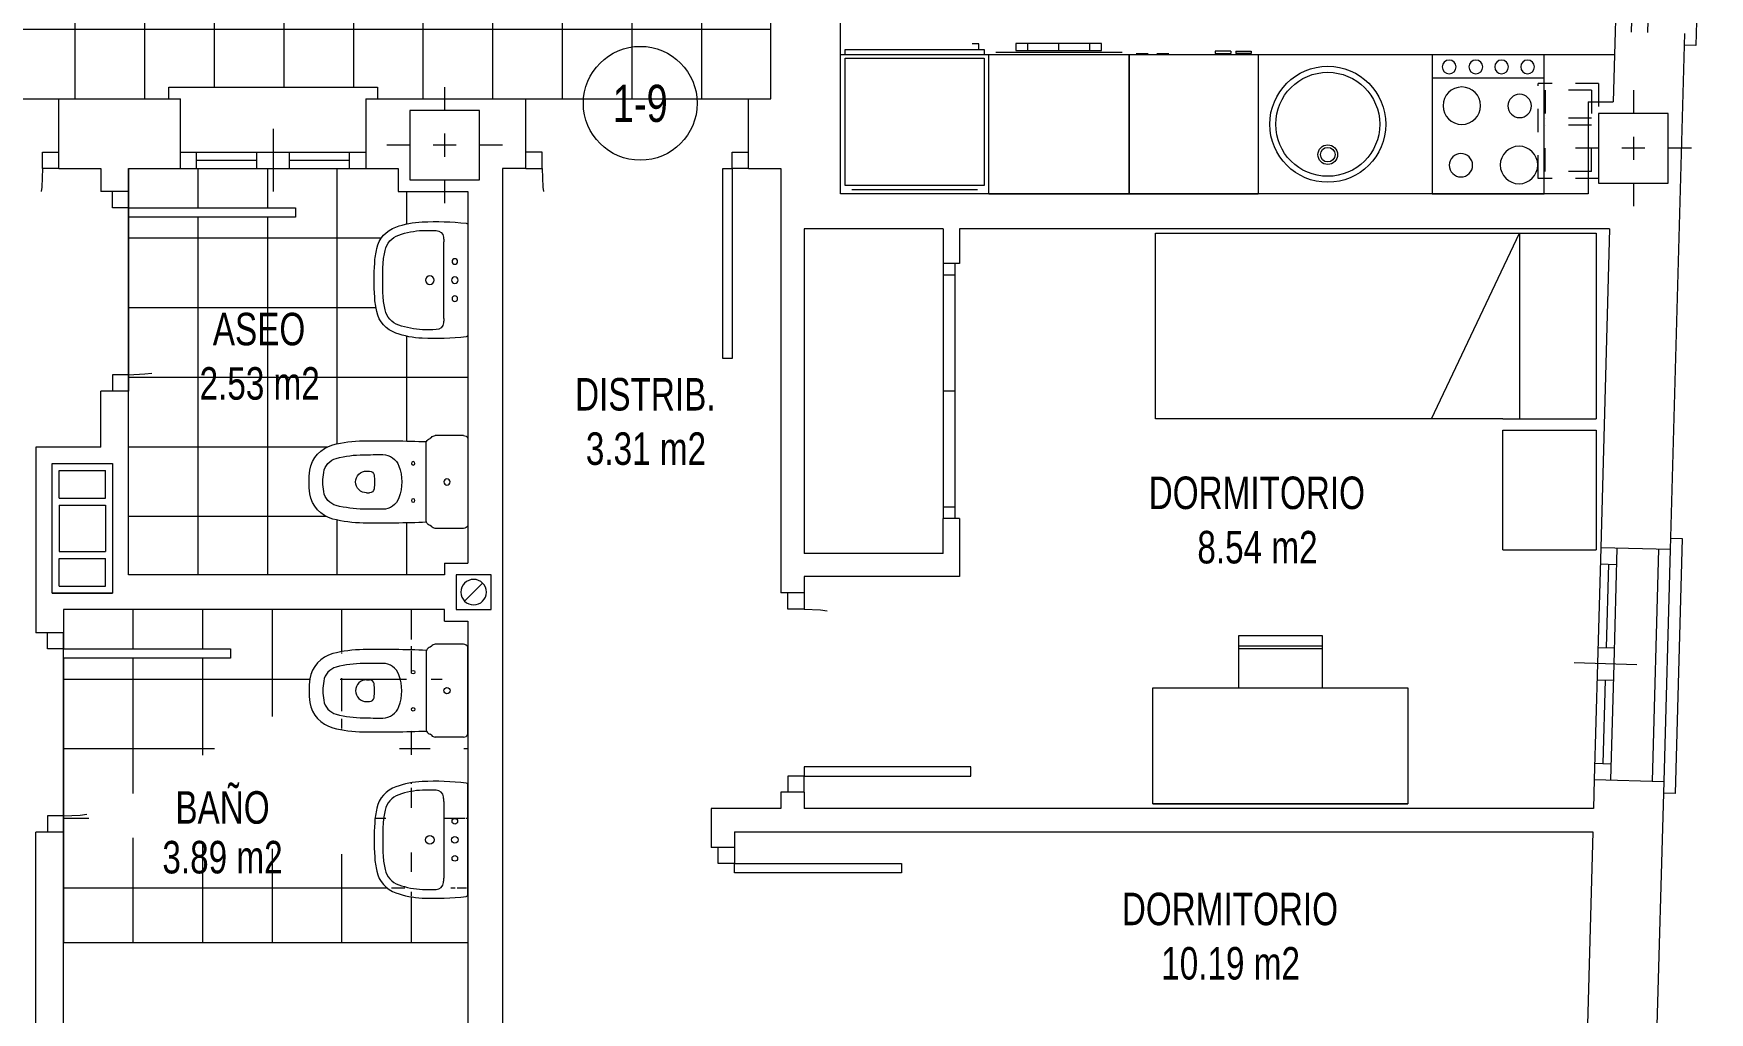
# Model space of a CAD drawing. Header units: millimetres. Extents: x 1426 to 1585, y -58 to 4.
# Drawn here: x 1519.79 to 1527.02, y -12.57 to -8.35 of the extents above; entities that cross this region are included whole.
import ezdxf
from ezdxf.enums import TextEntityAlignment as Align

# ---------------------------------------------------------------- set-up
doc = ezdxf.new("R2010")
doc.units = ezdxf.units.MM
doc.header["$LTSCALE"] = 0.35
for name, pattern in [('DASHDOT', [1, 0.5, -0.25, 0, -0.25]), ('HIDDEN', [0.375, 0.25, -0.125]), ('PUNTOS', [6.35, 0, -6.35])]:
    doc.linetypes.add(name, pattern=pattern)
for name, color, linetype, lineweight in [('BAJANTES', 9, 'Continuous', 0), ('BARRIDO_PUERTA', 251, 'PUNTOS', 0), ('CARPINTERIA', 4, 'Continuous', 0), ('COCINA', 7, 'Continuous', 0), ('ESCALERAS', 7, 'Continuous', 0), ('GRAFISMOS', 8, 'DASHDOT', 0), ('MOBILIARIO', 7, 'Continuous', 0), ('MUEBLES', 7, 'Continuous', 0), ('MUROS', 1, 'Continuous', 0), ('OCULTO', 11, 'HIDDEN', 0), ('PILARES', 7, 'Continuous', 0), ('SANITARIOS', 7, 'Continuous', 0), ('SHUNT', 9, 'Continuous', 0), ('SOLERIA', 251, 'Continuous', 0), ('SUPERFICIES', 2, 'Continuous', 0), ('TEXTOS', 3, 'Continuous', 0)]:
    doc.layers.add(name, color=color, linetype=linetype, lineweight=lineweight)
doc.styles.add('SWIS721 Lt', font='swisscl.ttf')

# ---------------------------------------------------------------- blocks, each defined once
blk = doc.blocks.new('SHUNT 41x26 OCULTO')
at = {"layer": 'OCULTO'}
for p, q in [((0, 0.2599999999999909), (0, 0)), ((0.4099999999999682, 0.2599999999996783), (0, 0.2599999999999909)), ((0.0300000000000864, 0.2300000000000182), (0.0300000000000864, 0.02999999999997272)), ((0.0300000000000864, 0.2300000000000182), (0.2300000000000182, 0.2300000000000182)), ((0.2300000000000182, 0.2300000000000182), (0.2300000000000182, 0.02999999999997272)), ((0.3799999999999955, 0.2299999999998477), (0.2599999999999909, 0.2299999999998477)), ((0.2599999999999909, 0.2299999999998477), (0.2599999999999909, 0.02999999999980218)), ((0.3799999999999955, 0.2299999999998477), (0.3799999999999955, 0.02999999999980218)), ((0.4099999999999682, 0.2599999999996783), (0.4099999999999966, -1.56319401867222e-13)), ((0, 0), (0.4099999999999966, -1.56319401867222e-13)), ((0.0300000000000864, 0.02999999999997272), (0.2300000000000182, 0.02999999999997272)), ((0.3799999999999955, 0.02999999999980218), (0.2599999999999909, 0.02999999999980218))]:
    blk.add_line(p, q, dxfattribs=at)
blk = doc.blocks.new('C FREGADERO1')
at = {"layer": 'SANITARIOS'}
for centre, radius in [((0, -0.2999968047433867), 0.2499999950000047), ((0, -0.2999968047433867), 0.2242263776581457), ((0, -0.1691363783693305), 0.04227118837031624), ((0, -0.1691363783693305), 0.03146018602145409)]:
    blk.add_circle(centre, radius, dxfattribs=at)
blk = doc.blocks.new('C FRIGORIFICO')
at = {"layer": 'COCINA'}
for p, q in [((0.6199999999985266, -0.03575461507762157), (0.01999999999861757, -0.03575461507762157)), ((0.01999999999861757, -0.03575461507762157), (0.01999999999861757, -0.5857546150778035)), ((0.591668803025641, -0.01719124852797904), (0.049155221874571, -0.01719124852752429)), ((0.6199999999985266, -0.5857546150778035), (0.6199999999985266, -0.03575461507762157)), ((0.6198687664023055, -0.599999999999909), (0.01961240309901768, -0.599999999999909)), ((0.01961240309901768, -0.599999999999909), (0.01961240309901768, -0.622828914227739)), ((0.01961240309901768, -0.622828914227739), (0.6198687664023055, -0.622828914227739)), ((0.01999999999861757, -0.5857546150778035), (0.6199999999985266, -0.5857546150778035)), ((0.5970402246211961, -0.6470007057637304), (0.5674974058456428, -0.6470007057637304)), ((0.5970402246211961, -0.622828914227739), (0.5970402246211961, -0.6470007057637304)), ((0.6198687664023055, -0.622828914227739), (0.6198687664023055, -0.599999999999909))]:
    blk.add_line(p, q, dxfattribs=at)
blk = doc.blocks.new('C LAVADORA')
at = {"layer": 'SANITARIOS'}
for p, q in [((-0.3025210084038008, 0), (-0.3025210084038008, -0.6000000000003638)), ((-0.3025210084033461, 0), (0.3025210084033461, 0)), ((0.3025210084033461, 0), (0.3025210084033461, -0.6000000000003638)), ((0.3025210084033461, -0.6000000000003638), (-0.3025210084033461, -0.6000000000003638)), ((0.2722689075631024, -0.6100840336134752), (-0.2722689075631024, -0.6100840336134752)), ((-0.1865546218486998, -0.6176470588234224), (0.1840336134450808, -0.6176470588234224)), ((-0.1865546218486998, -0.6478991596641208), (-0.1865546218486998, -0.6176470588234224)), ((0.1840336134450808, -0.6478991596641208), (-0.1865546218486998, -0.6478991596641208)), ((-0.1336134453781597, -0.6176470588234224), (-0.1336134453781597, -0.6478991596641208)), ((0, -0.6176470588234224), (0, -0.6478991596641208)), ((0.1310924369745408, -0.6478991596641208), (0.1310924369745408, -0.6176470588234224)), ((0.1840336134450808, -0.6176470588234224), (0.1840336134450808, -0.6478991596641208))]:
    blk.add_line(p, q, dxfattribs=at)
blk.add_lwpolyline([(0.1840336134450808, -0.6478991596641208), (-0.1865546218486998, -0.6478991596641208), (-0.1865546218486998, -0.6176470588234224), (0.1840336134450808, -0.6176470588234224), (0.1840336134450808, -0.6478991596641208)], dxfattribs=at)
blk = doc.blocks.new('C LAVAVAJILLAS')
at = {"layer": 'SANITARIOS'}
for p, q in [((-0.2784107946026779, -0.6000000000003638), (-0.2784107946026779, 0)), ((-0.2784107946026779, 0), (0.2784107946026779, 0)), ((0.2784107946031327, -0.6000000000003638), (0.2784107946031327, 0)), ((0.2784107946026779, -0.6000000000003638), (-0.2784107946026779, -0.6000000000003638)), ((-0.2478260869561382, -0.6053973013495124), (-0.1956521739130039, -0.6053973013495124)), ((-0.1587706146924575, -0.6053973013495124), (-0.1065967016488685, -0.6053973013495124)), ((0.09310344827599693, -0.6053973013495124), (0.1605697151426284, -0.6053973013495124)), ((0.09310344827599693, -0.6152923538234063), (0.09310344827599693, -0.6053973013495124)), ((0.1605697151426284, -0.6152923538234063), (0.09310344827599693, -0.6152923538234063)), ((0.1605697151426284, -0.6152923538234063), (0.1605697151426284, -0.6053973013495124)), ((0.248725637181451, -0.6053973013495124), (0.1821589205401324, -0.6053973013495124)), ((0.1821589205401324, -0.6152923538234063), (0.1821589205401324, -0.6053973013495124)), ((0.1821589205401324, -0.6152923538234063), (0.248725637181451, -0.6152923538234063)), ((0.248725637181451, -0.6152923538234063), (0.248725637181451, -0.6053973013495124))]:
    blk.add_line(p, q, dxfattribs=at)
blk = doc.blocks.new('C COCINA')
at = {"layer": 'COCINA'}
blk.add_line((0.241602562045955, -0.4992061427551562), (-0.2416025620464097, -0.4992061427551562), dxfattribs=at)
blk.add_lwpolyline([(0.241602562045955, -0.599999999999909), (-0.2416025620464097, -0.599999999999909), (-0.2416025620464097, 0), (0.241602562045955, 0)], close=True, dxfattribs=at)
for centre, radius in [((0.1333040751810586, -0.1246753765371977), 0.08079242269822089), ((-0.117076651763, -0.123541167833082), 0.05039692862239899), ((-0.1134664561068348, -0.380264500404337), 0.08079242269822089), ((0.1361538410769754, -0.3791302917002213), 0.05039692862239899), ((-0.1679590003532212, -0.5474320241692112), 0.02971582313937692), ((-0.05297168472679914, -0.5474320241692112), 0.02971582313937692), ((0.0581396539682828, -0.5474320241692112), 0.02971582313937692), ((0.1705429849735083, -0.5474320241692112), 0.02971582313937692)]:
    blk.add_circle(centre, radius, dxfattribs=at)
blk = doc.blocks.new('PILAR 30x30')
at = {"layer": 'GRAFISMOS', "ltscale": 0.5}
for p, q in [((0, 0.2499999999999858), (0, -0.2499999999999858)), ((0.2499999999999716, 0), (-0.25, 0))]:
    blk.add_line(p, q, dxfattribs=at)
at = {"layer": 'PILARES'}
blk.add_lwpolyline([(0.1499999999999773, -0.1500000000000021), (0.1499999999999773, 0.149999999999995), (-0.1500000000000057, 0.149999999999995), (-0.1500000000000057, -0.1500000000000021)], close=True, dxfattribs=at)
blk = doc.blocks.new('A$C7B596D43')
at = {"layer": 'MUEBLES'}
for p, q in [((-1.419790294221457e-07, 1.498506282077116), (-1.419790294221457e-07, 1.899999949663197)), ((0.5157371351176607, 1.899999949663197), (-1.419790010004363e-07, 1.899999949663197)), ((0.5157371351176607, 1.498506282077116), (0.5157371351176607, 1.899999949663197)), ((0.5640066828195813, 1.498506282077102), (0.5640066828195813, 1.899999949663183)), ((1.364006682819593, 1.899999949663197), (0.5640066828195813, 1.899999949663183)), ((1.364006682819593, -5.03368084991962e-08), (1.364006682819593, 1.899999949663197)), ((1.364006682819593, 1.569999949663185), (0.5640066828195813, 1.569999949663185)), ((0.5640066828195813, 1.189999949663189), (1.364006682819593, 1.569999949663185)), ((-1.419790294221457e-07, 1.498506282077116), (0.5157371351176607, 1.498506282077116)), ((0.5640066828195813, 1.498506282077102), (0.5640066828195813, -5.03368084991962e-08)), ((0.5640066828195813, -5.03368084991962e-08), (1.364006682819593, -5.03368084991962e-08))]:
    blk.add_line(p, q, dxfattribs=at)
blk = doc.blocks.new('S INODORO1')
at = {"layer": 'SANITARIOS'}
for p, q in [((0.1882334308126161, 0), (-0.1882334308126303, 0)), ((-0.1999999999999886, -0.01822664579822231), (-0.1999999999999886, -0.1409999999999627)), ((0.1999999999999886, -0.01822664579822231), (0.1999999999999886, -0.1409999999999627)), ((-0.1918808964199457, -0.156575817573966), (-0.1880054885781419, -0.1619811544979335)), ((-0.163999997858383, -0.17999999999995), (0.1639999999999873, -0.17999999999995)), ((0.1918808985615499, -0.156575817573966), (0.1880054907197461, -0.1619811544979335)), ((-0.04699999999999704, -0.4369999973025642), (-0.04699999999999704, -0.4242945784064887)), ((0.04699999999999704, -0.4369999973025642), (0.04699999999999704, -0.4242945784064887))]:
    blk.add_line(p, q, dxfattribs=at)
blk.add_lwpolyline([(0.1177193807845924, -0.3673107612016917, 0.3145851973718788), (0.0683515056235251, -0.2970423673297677)], format="xyb", dxfattribs=at)
for centre, radius in [((0, -0.09000000000003183), 0.0135), ((0, -0.09000000000003183), 0.0135), ((-0.0800000000000125, -0.23599999999999), 0.0075), ((0.0800000000000125, -0.23599999999999), 0.0075)]:
    blk.add_circle(centre, radius, dxfattribs=at)
for centre, radius, start, end in [((0.1800000000000068, -0.01822664579822231), 0.02, 0, 65.69011829601511), ((-0.1800000000000068, -0.01822664579822231), 0.02, 114.3098817039974, 180), ((-0.1810000000000116, -0.1409999999999627), 0.019, 180, 235.0627641955378), ((0.1810000021416158, -0.1409999999999627), 0.019, 304.9372358044623, 0), ((-0.1639999999999873, -0.1549999999999727), 0.025, 196.2152195323952, 246.6223783547732), ((5.322258117191922, -0.382957534321692), 5.5, 177.8638331676418, 180.7094562231261), ((-0.163999997858383, -0.1549999999999727), 0.025, 246.6223783547732, 270.000004908241), ((0.1639999999999873, -0.1549999999999727), 0.025, 269.999995091759, 293.3776216452268), ((0.1640000021415915, -0.1549999999999727), 0.025, 293.3776216452268, 343.7847804676048), ((-5.322258117191922, -0.3829575343216884), 5.5, 359.2905437768738, 2.136166832358183), ((0, -0.4850000000000136), 0.2, 70.01601159542828, 109.9839884045838), ((-0.04271969101469608, -0.3675264795811017), 0.075, 109.9839884045838, 179.8352030700626), ((5.322258117191922, -0.382957534321692), 5.44, 179.8352030700626, 180.7094562231265), ((-0.02700000000001523, -0.4242945784064887), 0.02, 99.71514937207024, 180), ((0, -0.5819999999999936), 0.18, 80.2848506279215, 99.71514937207024), ((0.02700000000001523, -0.4242945784064887), 0.02, 1.017777498068325e-13, 80.28485062792974), ((-5.322258117191922, -0.3829575343216884), 5.44, 359.2905437768735, 0.1647969299373794), ((0.3726375855731305, -0.4442485856892517), 0.55, 180.7094562231261, 194.5394939202496), ((0.3726375855731305, -0.4442485856892517), 0.49, 180.7094562231265, 194.5394939202496), ((0, -0.4370000000000118), 0.047, 179.999996711712, 270), ((0, -0.4370000000000118), 0.047, 270, 3.288288058078042e-06), ((-0.3726375855731305, -0.4442485856892517), 0.49, 345.4605060797502, 359.2905437768735), ((-0.3726375855731305, -0.4442485856892517), 0.55, 345.4605021030711, 359.2905437768738), ((-0.03003993384598402, -0.5486842853060807), 0.074, 194.5394815747347, 261.1838169393084), ((0.03003993384598402, -0.5486842853060807), 0.074, 278.8161830606915, 345.4605184252652), ((-0.03003993384598402, -0.5486842853060807), 0.134, 194.5394815747347, 261.1838169393084), ((0, -0.3550000000000182), 0.27, 261.1838164021437, 278.8161839650988), ((0.03003993384598402, -0.5486842853060807), 0.134, 278.8161830606915, 345.4605021030711), ((0, -0.3550000000000182), 0.33, 261.1838164021437, 278.816183965098)]:
    blk.add_arc(centre, radius, start, end, dxfattribs=at)
blk = doc.blocks.new('S LAVABO1')
at = {"layer": 'SANITARIOS'}
for p, q in [((0.2960817150196817, 0), (-0.2960817150196817, 0)), ((-0.2065305105095376, -0.1299999999999955), (0.206530511432959, -0.1299999999999955))]:
    blk.add_line(p, q, dxfattribs=at)
for centre, radius in [((-0.1000000000000227, -0.07000000000005002), 0.015), ((0, -0.07000000000005002), 0.0175), ((0.1000000000000227, -0.07000000000005002), 0.015), ((0, -0.2050000000000409), 0.023)]:
    blk.add_circle(centre, radius, dxfattribs=at)
for centre, radius, start, end in [((-0.2960817150196817, -0.009999999999990905), 0.01, 90, 173.6261614113595), ((0.2960817150196817, -0.009999999999990905), 0.01, 6.373838588640401, 90), ((1.184708166736641, -0.1754125934993453), 1.5, 173.6261614113596, 182.6930360595679), ((-1.184708166736641, -0.1754125934993453), 1.5, 357.3069639404321, 6.3738385886403), ((1.186135394913322, -0.2209411878851597), 1.454, 178.0233761962638, 180.8979986071595), ((-0.2269999999999754, -0.1710000000000491), 0.04, 95.59371676879408, 179.6994568863144), ((-0.2065305105095376, -0.3799999999999955), 0.25, 90.00000021162609, 95.59371676879408), ((0.2065305105095376, -0.3799999999999955), 0.25, 84.4062832312059, 89.99999978837394), ((0.2269999999999754, -0.1710000000000491), 0.04, 0.3005431136856259, 84.4062832312059), ((-1.186135394913322, -0.2209411878851597), 1.454, 359.1020013928405, 1.97662380373624), ((0.18581257366111, -0.2223976351006058), 0.5, 182.6930360595679, 199.340620271271), ((0.18581257366111, -0.2223976351006058), 0.454, 182.6930360595679, 199.340620271271), ((-0.18581257366111, -0.2223976351006058), 0.454, 340.659379728729, 357.3069639404321), ((-0.18581257366111, -0.2223976351006058), 0.5, 340.659379728729, 357.3069639404321), ((-0.1349999999999909, -0.3350000000000364), 0.16, 199.34062003409, 257.4428701847792), ((-0.1349999999999909, -0.3350000000000364), 0.114, 199.34062003409, 257.4428701847792), ((-0.06107958876236808, -0.003132898885041868), 0.454, 257.4428701847792, 266.4982176842357), ((0.06107958876236808, -0.003132898885041868), 0.454, 273.5017823157644, 282.5571298152208), ((0.1349999999999909, -0.3350000000000364), 0.114, 282.5571298152208, 340.6593799659099), ((0.1349999999999909, -0.3350000000000364), 0.16, 282.5571298152208, 340.6593799659099), ((-0.06107958876236808, -0.003132898885041868), 0.5, 257.4428701847792, 266.4982176842357), ((0, 0.9950000000000045), 1.5, 266.4982176842357, 273.5017823157644), ((0, 0.9950000000000045), 1.454, 266.4982176842357, 273.5017823157644), ((0.06107958876236808, -0.003132898885041868), 0.5, 273.5017823157644, 282.5571298152208)]:
    blk.add_arc(centre, radius, start, end, dxfattribs=at)
blk = doc.blocks.new('SHUNT 56x21')
at = {"layer": 'SHUNT'}
for p, q in [((0, 0.2599999999999909), (0, 0)), ((0.5599999999999454, 0.2599999999996783), (0, 0.2599999999999909)), ((0.1500000000000909, 0.2300000000000182), (0.0300000000000864, 0.2300000000000182)), ((0.0300000000000864, 0.2300000000000182), (0.0300000000000864, 0.02999999999997272)), ((0.1500000000000909, 0.2300000000000182), (0.1500000000000909, 0.02999999999997272)), ((0.1800000000000637, 0.2300000000000182), (0.1800000000000637, 0.02999999999997272)), ((0.1800000000000637, 0.2300000000000182), (0.3799999999999955, 0.2300000000000182)), ((0.3799999999999955, 0.2300000000000182), (0.3799999999999955, 0.02999999999997272)), ((0.5299999999999727, 0.2299999999998477), (0.4099999999999682, 0.2299999999998477)), ((0.4099999999999682, 0.2299999999998477), (0.4099999999999682, 0.02999999999980218)), ((0.5299999999999727, 0.2299999999998477), (0.5299999999999727, 0.02999999999980218)), ((0.5599999999999454, 0.2599999999996783), (0.5599999999999739, -1.56319401867222e-13)), ((0, 0), (0.5599999999999739, -1.56319401867222e-13)), ((0.1500000000000909, 0.02999999999997272), (0.0300000000000864, 0.02999999999997272)), ((0.1800000000000637, 0.02999999999997272), (0.3799999999999955, 0.02999999999997272)), ((0.5299999999999727, 0.02999999999980218), (0.4099999999999682, 0.02999999999980218))]:
    blk.add_line(p, q, dxfattribs=at)
blk = doc.blocks.new('bajante')
at = {"layer": 'BAJANTES'}
blk.add_line((-0.03889087296533944, -0.03889087296518312), (0.03889087296511207, 0.03889087296535365), dxfattribs=at)
blk.add_circle((0, 0), 0.055, dxfattribs=at)
blk = doc.blocks.new('mes')
at = {"layer": 'MUEBLES'}
for p, q in [((-0.1800000000000637, 0.5200000000000387), (-0.1800000000000637, 0.7460000000001514)), ((-0.1800000000000637, 0.7460000000001514), (0.1800000000000637, 0.7460000000001514)), ((0.1800000000000637, 0.7460000000001514), (0.1800000000000637, 0.5200000000000387)), ((-0.1800000000000637, 0.6880000000001587), (-0.1800000000000637, 0.7019999999998277)), ((-0.1800000000000637, 0.7019999999998277), (0.1800000000000637, 0.7019999999998277)), ((0.1800000000000637, 0.6880000000001587), (-0.1800000000000637, 0.6880000000001587)), ((-0.5500000000000114, 0.5199999999999818), (0.5500000000000114, 0.5199999999999818)), ((-0.5500000000000114, 0.01999999999998181), (-0.5500000000000114, 0.5199999999999818)), ((0.5500000000000114, 0.5199999999999818), (0.5500000000000114, 0.01999999999998181)), ((0.5500000000000114, 0.01999999999998181), (-0.5500000000000114, 0.01999999999998181)), ((-0.5500000000000114, 0.01999999999998181), (0.5500000000000114, 0.01999999999998181))]:
    blk.add_line(p, q, dxfattribs=at)
blk = doc.blocks.new('C P082')
at = {"layer": 'BARRIDO_PUERTA'}
blk.add_arc((0.07000000000016371, 0), 0.8200000000001637, 2.605510395054913e-11, 87.20397430368445, dxfattribs=at)
at = {"layer": 'CARPINTERIA'}
for p, q in [((0.07000000000016371, 0.8190238091779065), (0.1100000000005821, 0.8190238091779065)), ((0.07000000000016371, 0), (0.07000000000016371, 0.8190238091779065)), ((0.1100000000005821, 0.8190238091779065), (0.1100000000005821, 0)), ((0, 0), (0.07000000000016371, 0)), ((0.1100000000005821, 0), (0.07000000000016371, 0)), ((0.07000000000016371, 0), (0.07000000000016371, -0.07000000000016371)), ((0.8900000000003274, 0), (0.8900000000003274, -0.07000000000016371)), ((0.9600000000004911, -9.094947017729282e-13), (0.8900000000003274, 0)), ((0.07000000000016371, -0.07000000000016371), (0, -0.07000000000016371)), ((0.8900000000003274, -0.07000000000016371), (0.9600000000004911, -0.07000000000061846))]:
    blk.add_line(p, q, dxfattribs=at)
blk = doc.blocks.new('C P072')
at = {"layer": 'BARRIDO_PUERTA'}
blk.add_arc((0.06790447680714351, -0.0008679941265654634), 0.722096044878664, 0.06887229536583446, 86.65797362140653, dxfattribs=at)
at = {"layer": 'CARPINTERIA'}
for p, q in [((0.07000000000016371, 0.7200000000002547), (0.1100000000005821, 0.7200000000002547)), ((0.07000000000016371, 0), (0.07000000000016371, 0.7200000000002547)), ((0.1100000000005821, 0.7200000000002547), (0.1100000000005821, 0)), ((0, 0), (0.07000000000016371, 0)), ((0.1100000000005821, 0), (0.07000000000016371, 0)), ((0.07000000000016371, 0), (0.07000000000016371, -0.07000000000016371)), ((0.7900000000004184, 0), (0.7900000000004184, -0.07000000000016371)), ((0.8600000000005821, -9.094947017729282e-13), (0.7900000000004184, 0)), ((0.07000000000016371, -0.07000000000016371), (0, -0.07000000000016371)), ((0.7900000000004184, -0.07000000000016371), (0.8600000000005821, -0.07000000000061846))]:
    blk.add_line(p, q, dxfattribs=at)
blk = doc.blocks.new('C VA080')
at = {"layer": 'CARPINTERIA'}
for p, q in [((0.4000000000000909, -0.1700000000000728), (0.4000000000000909, 0.09999999999854481)), ((0.4000000000005457, 0), (0, 0)), ((0.07000000000061846, 0), (0.07000000000061846, -0.07000000000016371)), ((0.3300000000008367, 0), (0.3300000000008367, -0.07000000000016371)), ((0.8000000000001819, 4.547473508864641e-13), (0.4000000000000909, 0)), ((0.4700000000007094, 0), (0.4700000000007094, -0.07000000000016371)), ((0.7300000000004729, 4.547473508864641e-13), (0.7300000000004729, -0.06999999999970896)), ((0.4000000000005457, -0.07000000000016371), (0, -0.07000000000016371)), ((0.3300000000008367, -0.03500000000030923), (0.07000000000061846, -0.03500000000030923)), ((0.8000000000001819, -0.06999999999970896), (0.4000000000000909, -0.07000000000016371)), ((0.7300000000004729, -0.03499999999985448), (0.4700000000007094, -0.03500000000030923)), ((-0.0499999999992724, -0.3500000000003638), (-0.0499999999992724, -0.3000000000001819)), ((0.8500000000003638, -0.3499999999999091), (-0.0499999999992724, -0.3500000000003638)), ((0.8500000000003638, -0.2999999999997272), (0.8500000000003638, -0.3499999999999091))]:
    blk.add_line(p, q, dxfattribs=at)
blk = doc.blocks.new('ARMARIO 2H')
at = {"layer": 'CARPINTERIA'}
for p, q in [((0, 0.04999999999999716), (1.099999999999909, 0.04999999999999716)), ((0, 0), (1.099999999999909, 0)), ((0.04999999999995453, 0.04999999999999716), (0.04999999999995453, 0)), ((0.5499999999999545, 0.04999999999999716), (0.5499999999999545, 0)), ((1.049999999999955, 0.04999999999999716), (1.049999999999955, 0))]:
    blk.add_line(p, q, dxfattribs=at)
blk = doc.blocks.new('C VA100')
at = {"layer": 'CARPINTERIA'}
for p, q in [((0.5, -0.1700000000000728), (0.5, 0.09999999999854481)), ((0.5000000000004547, 0), (0, 0)), ((0.07000000000061846, 0), (0.07000000000061846, -0.07000000000016371)), ((0.4300000000007458, 0), (0.4300000000007458, -0.07000000000016371)), ((1, 4.547473508864641e-13), (0.5, 0)), ((0.5700000000006185, 0), (0.5700000000006185, -0.07000000000016371)), ((0.930000000000291, 4.547473508864641e-13), (0.930000000000291, -0.06999999999970896)), ((0.5000000000004547, -0.07000000000016371), (0, -0.07000000000016371)), ((0.4300000000007458, -0.03500000000030923), (0.07000000000061846, -0.03500000000030923)), ((1, -0.06999999999970896), (0.5, -0.07000000000016371)), ((0.930000000000291, -0.03499999999985448), (0.5700000000006185, -0.03500000000030923)), ((-0.0499999999992724, -0.3500000000003638), (-0.0499999999992724, -0.3000000000001819)), ((1.050000000000182, -0.3499999999999091), (-0.0499999999992724, -0.3500000000003638)), ((1.050000000000182, -0.2999999999997272), (1.050000000000182, -0.3499999999999091))]:
    blk.add_line(p, q, dxfattribs=at)
blk = doc.blocks.new('C VC200')
at = {"layer": 'CARPINTERIA'}
for p, q in [((2, 0), (0, 0)), ((0.07000000000061846, 0), (0.07000000000061846, -0.07000000000016371)), ((0.9650000000015098, 0), (0.9650000000015098, -0.1400000000007822)), ((1.035000000001673, 0), (1.035000000001673, -0.1400000000003274)), ((2, -0.06999999999970896), (0, -0.07000000000016371)), ((0.9650000000015098, -0.03500000000030923), (0.07000000000061846, -0.03500000000030923)), ((1.930000000000291, -0.06999999999970896), (1.930000000000291, -0.1399999999998727)), ((2, -0.1399999999998727), (4.547473508864641e-13, -0.1400000000007822)), ((1.930000000000291, -0.1050000000000182), (1.035000000001673, -0.1050000000004729)), ((-0.0499999999992724, -0.3500000000003638), (-0.0499999999992724, -0.3000000000001819)), ((2.050000000000182, -0.3499999999999091), (-0.0499999999992724, -0.3500000000003638)), ((2.050000000000182, -0.2999999999997272), (2.050000000000182, -0.3499999999999091))]:
    blk.add_line(p, q, dxfattribs=at)

msp = doc.modelspace()

# ---------------------------------------------------------------- hatches: boundary and pattern name
at = {"layer": 'SOLERIA'}
h = msp.add_hatch(dxfattribs=at)
h.set_pattern_fill('ANSI37', color=256, scale=2.403, angle=45, style=0)
h.set_pattern_definition([(90, (1505.251627080655, -8.035488163223626), (-0.300375, 5.551115123125783e-17), []), (180, (1505.251627080655, -8.035488163223626), (-5.551115123125783e-17, -0.300375), [])])
h.paths.add_polyline_path([(1487.531945372246, -7.435495883619531), (1487.531945372247, -8.635480442827706), (1489.229036608198, -8.63548044282772), (1489.229036608198, -8.58548044283247), (1490.129036608198, -8.585480442832456), (1490.129036608198, -8.635480442832637), (1492.92120475327, -8.635480442832552), (1492.92120475327, -8.58548044283237), (1494.121204753269, -8.585480442832853), (1494.121204753269, -8.63548044282772), (1494.632025327117, -8.635480442827664), (1494.632025327117, -8.585480442832853), (1495.832025327116, -8.58548044283237), (1495.832025327116, -8.635480442832552), (1499.977429952553, -8.635480442830122), (1499.977429952553, -8.58548044282994), (1501.177429952552, -8.585480442829457), (1501.177429952552, -8.635480442827124), (1503.796216793732, -8.635480442828076), (1503.796216793732, -8.58548044283237), (1504.996216793731, -8.585480442832853), (1504.996216793731, -8.63548044282772), (1505.507037367579, -8.635480442827664), (1505.507037367579, -8.585480442832853), (1506.707037367578, -8.58548044283237), (1506.707037367578, -8.635480442828076), (1509.325824208758, -8.635481567552212), (1509.325824208758, -8.58548156755203), (1510.525824208757, -8.585481567552513), (1510.525824208757, -8.635480442827706), (1514.671222569361, -8.635480442832552), (1514.671222569361, -8.58548044283237), (1515.87122256936, -8.585480442832853), (1515.87122256936, -8.635480442833035), (1516.382043143208, -8.635480442833035), (1516.382043143208, -8.585480442832853), (1517.582043143207, -8.58548044283237), (1517.582043143207, -8.635480442832552), (1520.374217553114, -8.635480442832637), (1520.374217553114, -8.585480442832456), (1521.274217553114, -8.58548044283247), (1521.274217553114, -8.63548044282772), (1522.971308789065, -8.635480442827706), (1522.971308789066, -7.435495883619545), (1513.552049405238, -7.435495883619161), (1513.552049410286, -7.345495874816415), (1511.352049492781, -7.345495874815377), (1511.352049329741, -4.385495883619235), (1510.102049590693, -4.385495883619264), (1510.102049590693, -7.435495883618948), (1500.401204570619, -7.435495883618948), (1500.401204570619, -4.385495883619477), (1499.201204720261, -4.385496045579039), (1499.201204758632, -6.245496042230762), (1496.951204753269, -6.245496072689981), (1496.951204753269, -7.435495883618906)])
h = msp.add_hatch(dxfattribs=at)
h.set_pattern_fill('ANSI37', color=256, scale=2.4, angle=45, style=0)
h.set_pattern_definition([(90, (1520.200829984376, -8.935495883625727), (0.2999999999999999, 5.551115123125783e-17), []), (7.016477563892661e-15, (1520.200829984376, -8.935495883625727), (5.551115123125781e-17, -0.3), [])])
h.paths.add_polyline_path([(1520.200829984376, -8.935495883625741), (1521.25620458677, -8.935495883632875), (1521.25620458677, -9.035495883619141), (1521.664137663168, -9.035495883619141), (1521.664137663169, -9.18024300007648, 0.3819936691886251), (1521.657025784476, -9.172292450375743, 0.03958235651457175), (1521.467425538447, -9.166200193790836, 0.07276681690386003), (1521.353746184618, -9.188331873772405, 0.2590936280430465), (1521.271199460396, -9.281279511390515, 0.03953198113866117), (1521.262378184507, -9.343812865579572, 0.03056833146309331), (1521.262378184506, -9.490403878604617, 0.03953198113836539), (1521.271199460396, -9.552937232793134, 0.2590936280447745), (1521.353746184619, -9.645884870412011, 0.07276681690356435), (1521.467425538447, -9.668016550393482, 0.03958235651461937), (1521.657025784476, -9.661924293808589, 0.3819936692125106), (1521.664137663169, -9.653973744107795), (1521.66413766317, -10.0991667745408, 0.29474333107776), (1521.645911017372, -10.0874002053553), (1521.52313766317, -10.0874002053553, 0.2449887212017084), (1521.507561845596, -10.09551930893597), (1521.502156508673, -10.09939471677715, 0.2235592800704531), (1521.486189921368, -10.11348047016914, 0.01241701099872649), (1521.213078960663, -10.11007995408188, 0.06041829651556409), (1521.081813032315, -10.12765164746558, 0.2992740963164277), (1520.983036570563, -10.23682276571683, 0.07708787595144663), (1520.983036570563, -10.33797764499385, 0.2992740963160984), (1521.081813032315, -10.44714876324506, 0.06041829651543472), (1521.213078960663, -10.46472045662869, 0.01241701095728868), (1521.486189920457, -10.46131994057541, 0.223559304179279), (1521.502156508673, -10.47540569607504), (1521.507561845597, -10.47928110391684, 0.2449887056205316), (1521.523137663171, -10.48740020535528), (1521.645911017372, -10.48740020535528, 0.2947433310924629), (1521.66413766317, -10.4756336361688), (1521.664137663171, -10.63740020535536), (1521.564137663169, -10.63740020535536), (1521.564137663168, -10.68740020535545), (1520.20082998438, -10.68740020535522), (1520.200829984378, -9.82549588362405, 0.3968827745484522), (1520.920829984376, -9.145495883624328), (1520.920829984376, -9.105495883623924), (1520.200829984376, -9.10549588362391)])
h.paths.add_polyline_path([(1520.200829984377, -9.145495883624328), (1520.920829984376, -9.145495883624328, -0.396882774548452), (1520.200829984378, -9.82549588362405)], flags=17)
h = msp.add_hatch(dxfattribs=at)
h.set_pattern_fill('ANSI37', color=256, scale=2.4, angle=45, style=0)
h.set_pattern_definition([(90, (1519.920829984373, -10.83740020535519), (0.2999999999999999, 5.551115123125783e-17), []), (7.016477563892661e-15, (1519.920829984373, -10.83740020535519), (5.551115123125781e-17, -0.3), [])])
h.paths.add_polyline_path([(1519.920829984373, -11.00740020535519), (1519.920829984372, -10.93740020535503)], flags=17)
edge = h.paths.add_edge_path()
edge.add_line((1521.664137663169, -11.37563363616791), (1521.664137663169, -11.59339148760879))
edge.add_line((1521.664137663168, -12.06712223164028), (1521.664137663168, -12.27311351389357))
edge.add_arc((1521.509137663169, -11.35140020749699), 0.02499999999999999, 203.3776216452285, 253.78478046760398, ccw=False)
edge.add_arc((1521.523137663169, -11.36840020749701), 0.019, 214.9372358044652, 270, ccw=False)
edge.add_line((1521.507561845595, -11.37928110391695), (1521.502156508671, -11.37540569607514))
edge.add_line((1521.507561845595, -10.99551930893545), (1521.502156508671, -10.99939471677725))
edge.add_line((1521.64591101737, -11.38740020535538), (1521.523137663169, -11.38740020535538))
edge.add_arc((1521.115453377862, -11.21744013920138), 0.134, 188.8161830606914, 255.4605021030688, ccw=False)
edge.add_arc((1521.281180128847, -5.865142088163473), 5.499999999999999, 269.2905437768699, 272.1361668323532, ccw=False)
edge.add_arc((1521.219889077479, -10.81476261978226), 0.5499999999999999, 255.4605021030688, 269.2905437768699, ccw=False)
edge.add_arc((1521.64591101737, -11.3674002053554), 0.02, 270, 335.690118296013, ccw=False)
edge.add_arc((1521.523137663168, -11.00640020535538), 0.019, 450, 505.0627641955348, ccw=False)
edge.add_arc((1521.509137663169, -11.02340020535541), 0.02499999999999999, 466.215219532396, 516.6223783547714, ccw=False)
edge.add_arc((1521.64591101737, -11.00740020535539), 0.02, 384.3098817039974, 450, ccw=False)
edge.add_line((1521.64591101737, -10.98740020535541), (1521.523137663168, -10.98740020535541))
edge.add_arc((1521.219889077479, -11.56003779092853), 0.5499999999999999, 450.7094562231301, 464.5394939202485, ccw=False)
edge.add_arc((1521.281180128847, -16.50965832254732), 5.499999999999999, 447.8638331676468, 450.7094562231301, ccw=False)
edge.add_arc((1521.115453377862, -11.15736027150941), 0.134, 464.5394815747341, 531.1838169393086, ccw=False)
edge.add_arc((1521.309137663168, -11.1874002053554), 0.33, 171.183816402143, 188.8161839650977, ccw=False)
edge.add_arc((1521.52380758837, -12.77802339301386), 1.200000000000017, 443.6261614113526, 452.6930360595727, ccw=False)
edge.add_arc((1521.396137663169, -11.72225685962454), 0.1280000000000018, 469.3406200340971, 527.4428701847778, ccw=False)
edge.add_arc((1521.486219555089, -11.97890691855343), 0.4000000000000056, 452.6930360595727, 469.3406202712639, ccw=False)
edge.add_arc((1521.661631344061, -11.78139318861464), 0.4000000000000056, 527.4428701847778, 536.4982176842359, ccw=False)
edge.add_arc((1521.656137663169, -11.59339148760879), 0.008000000000000113, 360, 443.6261614113526, ccw=False)
edge.add_arc((1521.656137663169, -12.06712223164028), 0.008000000000000113, 276.3738385886474, 360, ccw=False)
edge.add_arc((1521.661631344061, -11.87912053063443), 0.4000000000000056, 183.501782315764, 192.5571298152222, ccw=False)
edge.add_arc((1521.486219555089, -11.68160680069564), 0.4000000000000056, 250.6593797287361, 267.3069639404273, ccw=False)
edge.add_arc((1521.396137663169, -11.93825685962452), 0.1280000000000018, 192.5571298152222, 250.6593799659029, ccw=False)
edge.add_arc((1521.52380758837, -10.88249032623521), 1.200000000000017, 267.3069639404273, 276.3738385886474, ccw=False)
edge.add_arc((1522.460137663169, -11.83025685962453), 1.200000000000017, 176.498217684236, 183.501782315764, ccw=False)
edge.add_line((1519.920829984371, -11.79740020535561), (1519.920829984372, -11.72740020535544))
edge.add_line((1519.920829984372, -11.00740020535519), (1520.640829984372, -11.00740020535519))
edge.add_line((1520.640829984372, -11.00740020535519), (1520.640829984372, -11.04740020535561))
edge.add_line((1520.640829984372, -11.04740020535561), (1519.920829984372, -11.04740020535561))
edge.add_line((1519.920829984371, -11.79740020535561), (1519.920829984373, -11.04740020535561))
edge.add_line((1519.920829984373, -10.83740020535519), (1519.920829984373, -10.93740020535518))
edge.add_line((1519.920829984371, -12.27311351389383), (1519.920829984371, -11.79740020535564))
edge.add_line((1521.564137663168, -10.88740020535533), (1521.564137663168, -10.83740020535537))
edge.add_line((1521.564137663168, -10.88740020535533), (1521.664137663169, -10.88740020535533))
edge.add_line((1521.664137663169, -10.88740020535533), (1521.664137663169, -10.99916677454288))
edge.add_line((1521.564137663168, -10.83740020535537), (1519.920829984373, -10.83740020535519))
edge.add_line((1519.920829984371, -12.27311351389383), (1521.664137663168, -12.27311351389357))

# ---------------------------------------------------------------- linework, layer by layer
at = {"layer": 'COCINA'}
msp.add_line((1526.609769442241, -8.44549588362029), (1523.271308789067, -8.44549588362026), dxfattribs=at)
at = {"layer": 'ESCALERAS'}
for p, q in [((1526.800362751978, -10.57780308730658), (1526.77246938477, -11.57735293096167)), ((1526.85034329482, -10.57919784079848), (1526.822449927611, -11.57874768445357))]:
    msp.add_line(p, q, dxfattribs=at)
for points in [[(1519.870829984372, -10.20740020535533), (1520.130829984372, -10.20740020535533), (1520.130829984372, -10.76740020535531), (1519.870829984372, -10.76740020535531)], [(1521.61413766317, -10.83740020535526), (1521.76413766317, -10.83740020535526), (1521.76413766317, -10.68740020535525), (1521.61413766317, -10.68740020535525)]]:
    msp.add_lwpolyline(points, close=True, dxfattribs=at)
at = {"layer": 'MUROS'}
for p, q in [((1523.271308789067, -9.04549588362027), (1523.271308789065, -7.135495883619562)), ((1526.912435690457, -8.354136811087791), (1526.850343294815, -10.57919784079836)), ((1519.900066290448, -8.935495883623595), (1519.900066290448, -8.635480442827706)), ((1520.424217553114, -8.935480442832834), (1520.424217553114, -8.635480442832765)), ((1521.224217553114, -8.635480442833078), (1521.224217553114, -8.935495883618934)), ((1521.91413766317, -8.93548044282722), (1521.91413766317, -8.635480442827706)), ((1522.87413766317, -8.935480442827746), (1522.87413766317, -8.635480442827706)), ((1526.496654742667, -8.648993182702078), (1526.496654742667, -9.04549588362007)), ((1526.496654742667, -8.648993182702078), (1526.604090661013, -8.648993182702092)), ((1521.36413766317, -8.93549588361892), (1521.36413766317, -9.03549588361907)), ((1521.91413766317, -8.93548044282722), (1521.81413766317, -8.93548044282722)), ((1521.81413766317, -8.935480442827235), (1521.81413766317, -13.32161856540279)), ((1520.200829984379, -9.035495883624087), (1520.080829984378, -9.035495883624499)), ((1521.36413766317, -9.03549588361907), (1521.66413766317, -9.035495883619085)), ((1520.200829984377, -9.895495883623774), (1520.080829984377, -9.895495883624456)), ((1523.784137663167, -10.4454804428291), (1523.714137663168, -10.4454804428292)), ((1523.714137663168, -10.59548044282798), (1523.714137663168, -10.4454804428292)), ((1523.714137663168, -10.59548044282798), (1523.114137663168, -10.59548044282881)), ((1521.56413766317, -10.63740020535528), (1521.66413766317, -10.63740020535528)), ((1521.56413766317, -10.63740020535528), (1521.56413766317, -10.68740020535521)), ((1523.784137663168, -10.69548044282788), (1523.114137663168, -10.69548044282879)), ((1523.114137663168, -10.7654804428288), (1523.01413766317, -10.76548044282895)), ((1521.56413766317, -10.88740020535524), (1521.56413766317, -10.83740020535532)), ((1521.56413766317, -10.88740020535524), (1521.66413766317, -10.88740020535524)), ((1521.66413766317, -10.88740020535524), (1521.664137663169, -13.07161856540309)), ((1523.11413766317, -11.62548044282941), (1523.014137663171, -11.62548044282952)), ((1526.822449927611, -11.57874768445385), (1526.784479096058, -12.93942022220028)), ((1522.81413766317, -11.79548044282912), (1526.516285010189, -11.79548044282934)), ((1522.81413766317, -11.86276309332303), (1522.71413766317, -11.86276309332317))]:
    msp.add_line(p, q, dxfattribs=at)
at = {"layer": 'MUROS', "lineweight": 0}
for p, q in [((1522.971308789065, -8.635480442827706), (1522.971308789066, -7.435495883619545)), ((1526.612552433408, -8.34576829013826), (1526.604090661013, -8.648993182702092)), ((1519.900066290448, -8.635480442827706), (1520.424217553114, -8.635480442827706)), ((1521.224217553114, -8.63548044282772), (1521.91413766317, -8.635480442827735)), ((1522.87413766317, -8.635480442827706), (1522.971308789065, -8.635480442827706)), ((1519.900066290448, -8.935495883623595), (1520.080829984378, -8.935495883624831)), ((1519.950066290448, -8.93548044282975), (1520.039298458286, -8.935480442832763)), ((1520.080829984378, -8.935495883624831), (1520.080829984378, -9.035495883624499)), ((1520.200829984378, -8.935495883619232), (1520.43922718251, -8.935495883618906)), ((1520.200829984378, -8.935495883624334), (1520.200829984377, -9.035495883624314)), ((1520.200829984378, -8.935495883624107), (1520.200829984377, -9.035495883624087)), ((1521.224217553114, -8.935495883618934), (1521.36413766317, -8.93549588361892)), ((1522.87413766317, -8.935480442827746), (1523.014137663167, -8.935480442827746)), ((1523.014137663167, -8.935480442827746), (1523.01413766317, -10.76548044282895)), ((1521.66413766317, -9.035495883619085), (1521.664137663171, -10.63740020535528)), ((1526.496654742667, -9.04549588362007), (1523.271308789067, -9.04549588362027)), ((1523.014137663167, -9.195480442829357), (1523.014137663168, -10.66548044282865)), ((1523.114137663167, -9.19548044282913), (1523.114137663168, -10.59548044282878)), ((1523.714137663167, -9.195480442829087), (1523.114137663167, -9.19548044282913)), ((1523.714137663167, -9.195480442829087), (1523.714137663167, -9.345480442830315)), ((1526.588840426204, -9.195480442828888), (1523.784137663167, -9.195480442828604)), ((1523.784137663167, -9.195480442828604), (1523.784137663167, -9.345480442830329)), ((1523.784137663167, -9.345480442830315), (1523.714137663167, -9.345480442830315)), ((1520.080829984379, -10.13740020535537), (1520.080829984377, -9.895495883624456)), ((1520.200829984377, -9.945495883623956), (1520.200829984376, -9.895495883623404)), ((1520.200829984382, -10.68740020535517), (1520.200829984376, -9.895495883623632)), ((1519.800829984372, -10.13740020535537), (1519.800829984372, -10.93740020535623)), ((1520.080829984379, -10.13740020535537), (1519.800829984372, -10.13740020535537)), ((1523.784137663168, -10.4454804428291), (1523.784137663168, -10.69548044282789)), ((1526.850343294816, -10.57919784079836), (1526.550460037766, -10.57082931984886)), ((1521.56413766317, -10.68740020535537), (1520.200829984382, -10.68740020535517)), ((1523.114137663168, -10.6954804428288), (1523.114137663168, -10.7654804428288)), ((1521.56413766317, -10.83740020535532), (1519.920829984374, -10.83740020535513)), ((1519.920829984374, -10.83740020535513), (1519.920829984374, -10.93740020535569)), ((1519.920829984374, -10.93740020535569), (1519.800829984372, -10.93740020535623)), ((1523.014137663171, -11.62548044282953), (1523.014137663171, -11.69548044282907)), ((1523.114137663169, -11.62548044282941), (1523.114137663169, -11.69548044282913)), ((1526.522566670561, -11.57037916350428), (1526.82244992761, -11.57874768445384)), ((1522.71413766317, -11.6954804428291), (1522.714137663171, -11.86276309332317)), ((1523.014137663171, -11.69548044282907), (1522.714137663171, -11.69548044282912)), ((1526.519075603113, -11.69548044282909), (1523.114137663169, -11.69548044282913)), ((1519.920829984373, -11.79740020535611), (1519.800829984374, -11.79740020535611)), ((1519.800829984374, -14.74382243332992), (1519.800829984373, -11.79740020535611)), ((1519.920829984373, -13.07161856540309), (1519.920829984373, -11.79740020535611)), ((1522.81413766317, -11.79548044282912), (1522.81413766317, -11.86276309332303)), ((1526.516285010189, -11.79548044282934), (1526.484595839009, -12.93105170125074))]:
    msp.add_line(p, q, dxfattribs=at)
for points in [[(1526.588840426204, -9.195480442828888), (1526.550460037766, -10.57082931984886)], [(1526.522566670561, -11.57037916350428), (1526.519075603113, -11.69548044282909)]]:
    msp.add_lwpolyline(points, dxfattribs=at)
at = {"layer": 'SANITARIOS'}
msp.add_line((1519.920829984373, -12.27311351389377), (1521.664137663169, -12.27311351389351), dxfattribs=at)
at = {"layer": 'SOLERIA'}
for p, q in [((1518.940066213098, -8.63548044282772), (1519.900066213098, -8.635480442827749)), ((1521.91413766317, -8.635480442827706), (1522.87413766317, -8.635480442827735)), ((1520.200829984376, -9.035495883624144), (1520.200829984375, -9.895495883623845)), ((1519.920829984372, -11.79740020535619), (1519.920829984373, -10.93740020535518))]:
    msp.add_line(p, q, dxfattribs=at)
at = {"layer": 'TEXTOS', "color": 7}
msp.add_circle((1522.407858107992, -8.654983975473932), 0.2455440864008728, dxfattribs=at)

# ---------------------------------------------------------------- block references
at = {"layer": 'BAJANTES', "xscale": -1, "rotation": 270}
msp.add_blockref('bajante', (1521.68913766317, -10.76240020535526), dxfattribs=at)
at = {"layer": 'CARPINTERIA'}
for name, p, rotation in [('C VC200', (1526.612552433408, -8.345768290138501), 88.40152287839084), ('C VA080', (1521.224217553114, -8.935480442832805), 179.9999999999707), ('C P082', (1522.87413766317, -8.935480442827746), 180.0000000000227), ('C P072', (1520.200829984377, -9.035495883623689), 270), ('ARMARIO 2H', (1523.714137663167, -9.345480442830315), 270), ('C VA100', (1526.522566670557, -11.57037916350419), 88.40152287815462), ('C P072', (1519.920829984373, -10.93740020535555), 270), ('C P072', (1522.81413766317, -11.86276309332303), 270)]:
    msp.add_blockref(name, p, dxfattribs=dict(at, rotation=rotation))
at = {"layer": 'CARPINTERIA', "xscale": -1}
for name, p, rotation in [('C P082', (1518.940066213098, -8.935480442830276), 180), ('C P072', (1523.11413766317, -11.62548044282941), 270)]:
    msp.add_blockref(name, p, dxfattribs=dict(at, rotation=rotation))
at = {"layer": 'COCINA', "xscale": -1, "rotation": 180}
for name, p in [('C FRIGORIFICO', (1523.271308789067, -9.04549588362162)), ('C COCINA', (1526.064774952124, -9.045499078876652))]:
    msp.add_blockref(name, p, dxfattribs=at)
at = {"layer": 'MOBILIARIO'}
msp.add_blockref('mes', (1525.169047838915, -11.69548044282718), dxfattribs=at)
at = {"layer": 'MUEBLES', "xscale": -1, "rotation": 270}
msp.add_blockref('A$C7B596D43', (1524.630218480025, -10.57948712564851), dxfattribs=at)
at = {"layer": 'OCULTO', "color": 31, "xscale": -1, "rotation": 270}
msp.add_blockref('SHUNT 41x26 OCULTO', (1526.281338606635, -8.978993182702133), dxfattribs=at)
at = {"layer": 'PILARES'}
for p in [(1521.56413766317, -8.835495883619053), (1526.691338606635, -8.848993182702081)]:
    msp.add_blockref('PILAR 30x30', p, dxfattribs=at)
at = {"layer": 'SANITARIOS', "xscale": -1}
for name, p, rotation in [('C LAVADORA', (1524.213829797469, -9.04549588362027), 180), ('C LAVAVAJILLAS', (1524.794761600475, -9.04549588362027), 180), ('S INODORO1', (1521.664137663172, -10.2874002053552), 270)]:
    msp.add_blockref(name, p, dxfattribs=dict(at, rotation=rotation))
at = {"layer": 'SANITARIOS'}
for name, p, rotation in [('C FREGADERO1', (1525.373172395078, -9.045495883620084), 180), ('S INODORO1', (1521.66413766317, -11.18740020535531), 270)]:
    msp.add_blockref(name, p, dxfattribs=dict(at, rotation=rotation))
at = {"layer": 'SANITARIOS', "yscale": 0.8000000000000114, "rotation": 270}
for p, xscale, zscale in [((1521.664137663169, -9.41710837209208), -0.8000000000000114, 0.8), ((1521.66413766317, -11.83025685962446), 0.8000000000000114, 0.8000000000000114)]:
    msp.add_blockref('S LAVABO1', p, dxfattribs=dict(at, xscale=xscale, zscale=zscale))
at = {"layer": 'SHUNT', "xscale": -1, "rotation": 90}
msp.add_blockref('SHUNT 56x21', (1520.130829984372, -10.20740020535533), dxfattribs=at)

# ---------------------------------------------------------------- texts
at = {"layer": 'SUPERFICIES', "style": 'SWIS721 Lt'}
for s, p in [('2.53 m2', (1520.766322039831, -9.79254887816817)), ('3.31 m2', (1522.432398321193, -10.07368148689165)), ('8.54 m2', (1525.07000400122, -10.49855261817816)), ('3.89 m2', (1520.605989618517, -11.83505044712241)), ('10.19 m2', (1524.95404154812, -12.292610004885))]:
    msp.add_text(s, height=0.14, dxfattribs=at).set_placement(p, align=Align.TOP_CENTER)
at = {"layer": 'TEXTOS', "color": 2, "style": 'SWIS721 Lt'}
msp.add_text('1-9', height=0.16, dxfattribs=at).set_placement((1522.407858107992, -8.654983975473932), align=Align.MIDDLE)
at = {"layer": 'TEXTOS', "style": 'SWIS721 Lt'}
for s, p in [('ASEO', (1520.763566198249, -9.628184098776565)), ('DISTRIB.', (1522.429642479611, -9.909316707500047)), ('DORMITORIO', (1525.067248159638, -10.33418783878657)), ('BAÑO', (1520.605989618517, -11.67230471534985)), ('DORMITORIO', (1524.951285706538, -12.12824522549341))]:
    msp.add_text(s, height=0.14, dxfattribs=at).set_placement(p, align=Align.MIDDLE)

doc.saveas('drawing.dxf')
